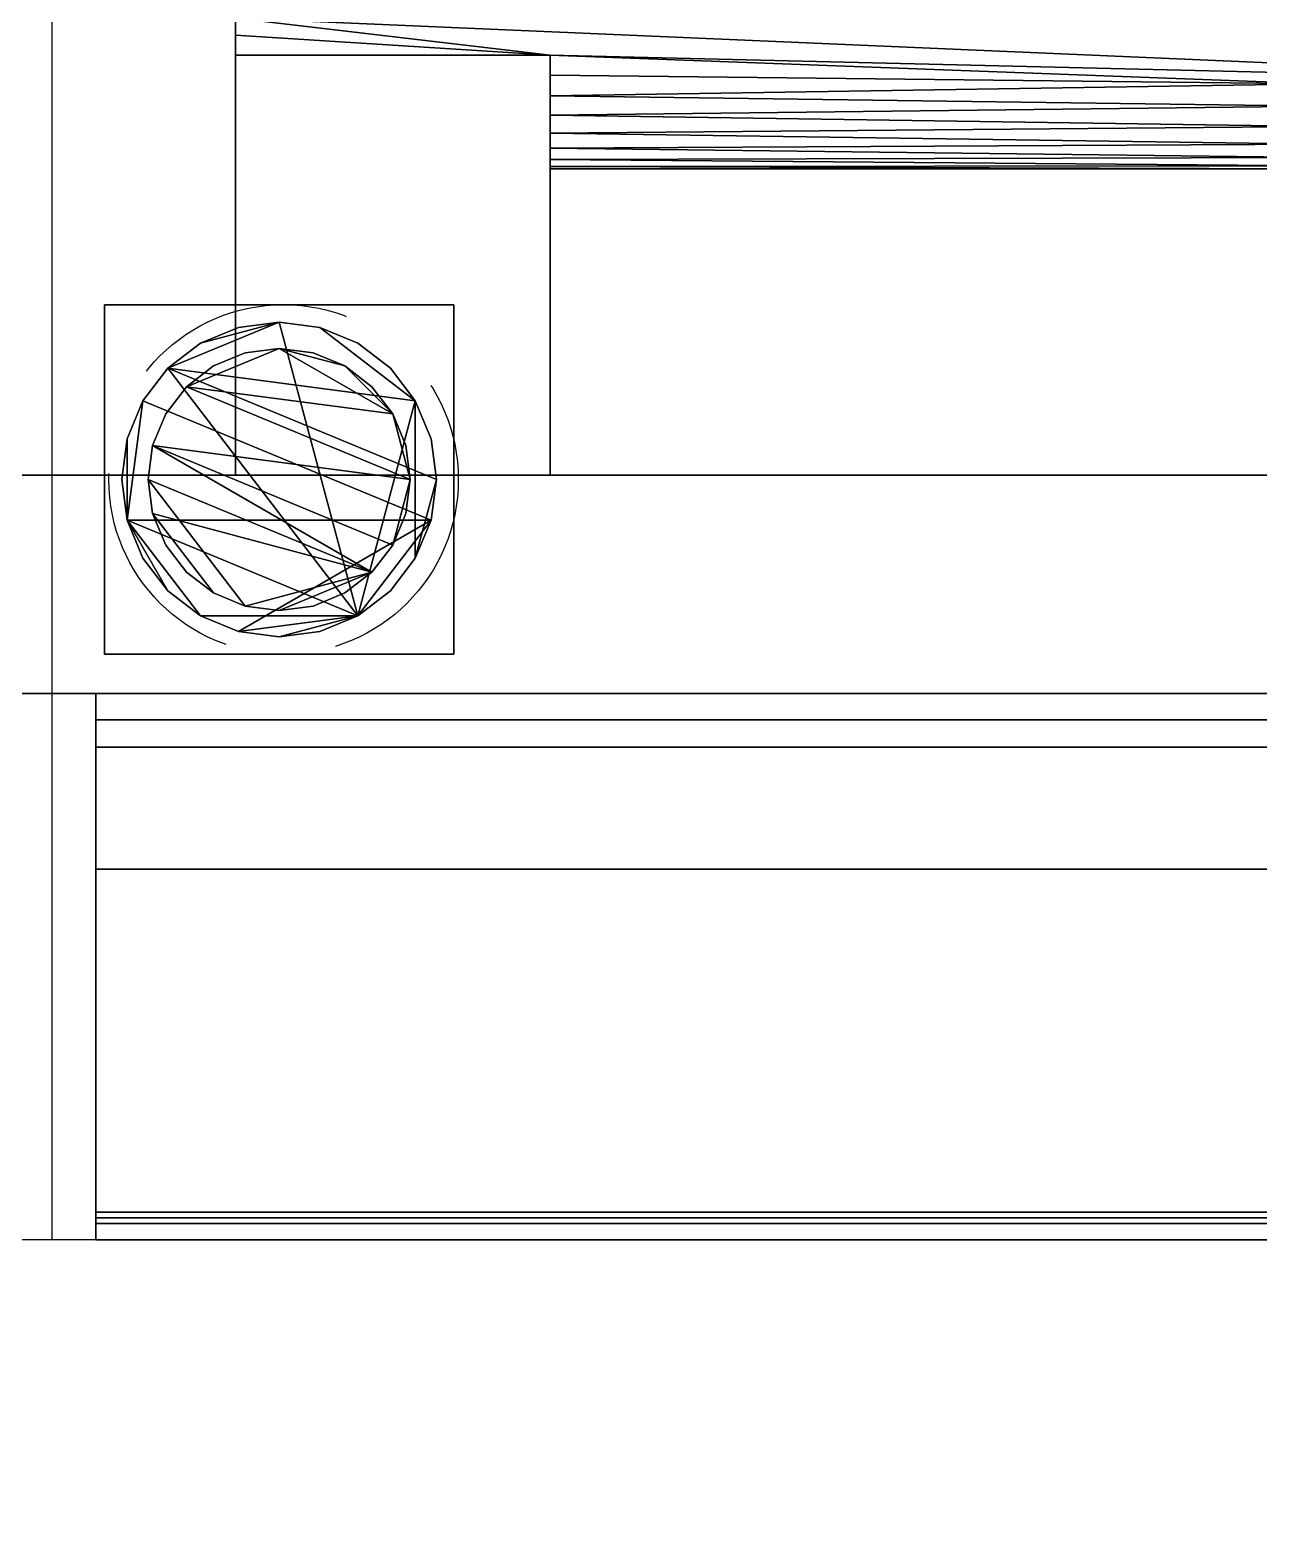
# Model space of a CAD drawing. Header units: millimetres. Extents: x -75 to 3610, y -1375 to 0.
# Drawn here: x 2747.5 to 2888.1, y -879 to -706.6 of the extents above; entities that cross this region are included whole.
import ezdxf

# ---------------------------------------------------------------- set-up
doc = ezdxf.new("R2010")
doc.units = ezdxf.units.MM
doc.linetypes.add('NASCOSTA', pattern=[0.381, 0.254, -0.127])
for name, color, linetype in [('IQ_200_2D', 1, 'Continuous'), ('IQ_200_3D', 1, 'Continuous'), ('IQ_204_2D', 7, 'Continuous'), ('IQ_204_3D', 7, 'Continuous')]:
    doc.layers.add(name, color=color, linetype=linetype)
doc.layers.add('IQ_INS_3D', color=3, linetype='Continuous', lineweight=25, plot=False)

msp = doc.modelspace()

# ---------------------------------------------------------------- linework, layer by layer
at = {"layer": 'IQ_200_2D'}
msp.add_lwpolyline([(80, -50), (3310, -50), (3310, -845), (2103, -845), (2103, -879), (1617, -879), (1617, -845), (80, -845), (80, -50)], dxfattribs=at)
at = {"layer": 'IQ_200_3D'}
for points in [[(3305, -50, 1785), (970, -50, 1785), (970, -782.5, 1785), (3305, -782.5, 1785)], [(3305, -757.5, 1443), (85, -757.5, 1443), (85, -117.5, 1443), (3305, -117.5, 1443)], [(3305, -117.5, 708), (85, -117.5, 708), (85, -757.5, 708), (3305, -757.5, 708)], [(3305, -782.5, 150), (85, -782.5, 150), (85, -117.5, 150), (3305, -117.5, 150)], [(3305, -757.5, 708), (85, -757.5, 708), (85, -757.5, 1443), (3305, -757.5, 1443)], [(3305, -782.5, 1785), (85, -782.5, 1785), (85, -782.5, 150), (3305, -782.5, 150)], [(3305, -842.5, 188), (2755, -842.5, 188), (2755, -782.5, 188), (3305, -782.5, 188)], [(3305, -782.5, 758.13), (2755, -782.5, 758.13), (2755, -841.85, 774.03), (3305, -841.85, 774.03)], [(3305, -785.5, 1493), (2755, -785.5, 1493), (2755, -802.58, 1493), (3305, -802.58, 1493)], [(3305, -785.5, 763.62), (2755, -785.5, 763.62), (2755, -785.5, 1493), (3305, -785.5, 1493)], [(3305, -843.15, 775.81), (2755, -843.15, 775.81), (2755, -788.65, 761.21), (3305, -788.65, 761.21)], [(3305, -802.58, 1493), (2755, -802.58, 1493), (2755, -845, 1463.41), (3305, -845, 1463.41)], [(3305, -845, 771.62), (2755, -845, 771.62), (2755, -845, 190.5), (3305, -845, 190.5)], [(3305, -845, 1463.41), (2755, -845, 1463.41), (2755, -845, 778.22), (3305, -845, 778.22)]]:
    msp.add_3dface(points, dxfattribs=at)
for points, invisible_edges in [([(2755, -845, 771.62), (2755, -841.85, 774.03), (2755, -782.5, 758.13), (2755, -845, 190.5)], 5), ([(2755, -845, 190.5), (2755, -782.5, 758.13), (2755, -782.5, 188), (2755, -842.5, 188)], 9), ([(3305, -785.57, 763.05), (2755, -785.57, 763.05), (2755, -785.5, 763.62), (3305, -785.5, 763.62)], 1), ([(2755, -788.65, 761.21), (2755, -843.15, 775.81), (2755, -785.5, 763.62), (2755, -788.08, 761.12)], 6), ([(2755, -785.5, 763.62), (2755, -843.15, 775.81), (2755, -845, 778.22), (2755, -845, 1463.41)], 11), ([(2755, -785.5, 1493), (2755, -785.5, 763.62), (2755, -845, 1463.41), (2755, -802.58, 1493)], 2), ([(2755, -788.08, 761.12), (2755, -785.5, 763.62), (2755, -786.48, 761.64), (2755, -786.97, 761.34)], 11), ([(2755, -785.76, 762.52), (2755, -786.07, 762.04), (2755, -786.48, 761.64), (2755, -785.5, 763.62)], 12), ([(2755, -785.57, 763.05), (2755, -785.76, 762.52), (2755, -785.5, 763.62)], 2), ([(3305, -785.76, 762.52), (2755, -785.76, 762.52), (2755, -785.57, 763.05), (3305, -785.57, 763.05)], 5), ([(3305, -786.07, 762.04), (2755, -786.07, 762.04), (2755, -785.76, 762.52), (3305, -785.76, 762.52)], 5), ([(2755, -786.07, 762.04), (3305, -786.07, 762.04), (3305, -786.48, 761.64), (2755, -786.48, 761.64)], 5), ([(3305, -786.97, 761.34), (2755, -786.97, 761.34), (2755, -786.48, 761.64), (3305, -786.48, 761.64)], 5), ([(3305, -787.51, 761.17), (2755, -787.51, 761.17), (2755, -786.97, 761.34), (3305, -786.97, 761.34)], 5), ([(2755, -788.08, 761.12), (2755, -786.97, 761.34), (2755, -787.51, 761.17)], 1), ([(3305, -788.08, 761.12), (2755, -788.08, 761.12), (2755, -787.51, 761.17), (3305, -787.51, 761.17)], 5), ([(3305, -788.65, 761.21), (2755, -788.65, 761.21), (2755, -788.08, 761.12), (3305, -788.08, 761.12)], 4), ([(3305, -841.85, 774.03), (2755, -841.85, 774.03), (2755, -842.5, 774.12), (3305, -842.5, 774.12)], 4), ([(2755, -841.85, 774.03), (2755, -843.75, 773.79), (2755, -843.15, 774.03), (2755, -842.5, 774.12)], 1), ([(2755, -843.75, 773.79), (2755, -841.85, 774.03), (2755, -845, 771.62), (2755, -844.27, 773.39)], 7), ([(3305, -843.15, 188.09), (2755, -843.15, 188.09), (2755, -842.5, 188), (3305, -842.5, 188)], 1), ([(3305, -842.5, 774.12), (2755, -842.5, 774.12), (2755, -843.15, 774.03), (3305, -843.15, 774.03)], 5), ([(2755, -842.5, 188), (2755, -843.15, 188.09), (2755, -843.75, 188.33), (2755, -845, 190.5)], 12), ([(3305, -843.75, 188.33), (2755, -843.75, 188.33), (2755, -843.15, 188.09), (3305, -843.15, 188.09)], 5), ([(3305, -843.15, 774.03), (2755, -843.15, 774.03), (2755, -843.75, 773.79), (3305, -843.75, 773.79)], 5), ([(2755, -844.27, 776.46), (2755, -845, 778.22), (2755, -843.15, 775.81), (2755, -843.75, 776.06)], 3), ([(3305, -843.75, 776.06), (2755, -843.75, 776.06), (2755, -843.15, 775.81), (3305, -843.15, 775.81)], 1), ([(2755, -843.75, 188.33), (3305, -843.75, 188.33), (3305, -844.27, 188.73), (2755, -844.27, 188.73)], 5), ([(3305, -843.75, 773.79), (2755, -843.75, 773.79), (2755, -844.27, 773.39), (3305, -844.27, 773.39)], 5), ([(2755, -843.75, 188.33), (2755, -844.27, 188.73), (2755, -845, 190.5)], 14), ([(3305, -844.27, 776.46), (2755, -844.27, 776.46), (2755, -843.75, 776.06), (3305, -843.75, 776.06)], 5), ([(3305, -844.67, 189.25), (2755, -844.67, 189.25), (2755, -844.27, 188.73), (3305, -844.27, 188.73)], 5), ([(3305, -844.27, 773.39), (2755, -844.27, 773.39), (2755, -844.67, 772.87), (3305, -844.67, 772.87)], 5), ([(2755, -845, 771.62), (2755, -844.91, 772.27), (2755, -844.67, 772.87), (2755, -844.27, 773.39)], 8), ([(2755, -844.91, 189.85), (2755, -845, 190.5), (2755, -844.27, 188.73), (2755, -844.67, 189.25)], 2), ([(2755, -844.27, 776.46), (2755, -844.67, 776.97), (2755, -844.91, 777.58), (2755, -845, 778.22)], 8), ([(3305, -844.67, 776.97), (2755, -844.67, 776.97), (2755, -844.27, 776.46), (3305, -844.27, 776.46)], 5), ([(3305, -844.91, 189.85), (2755, -844.91, 189.85), (2755, -844.67, 189.25), (3305, -844.67, 189.25)], 5), ([(3305, -844.67, 772.87), (2755, -844.67, 772.87), (2755, -844.91, 772.27), (3305, -844.91, 772.27)], 5), ([(3305, -844.91, 777.58), (2755, -844.91, 777.58), (2755, -844.67, 776.97), (3305, -844.67, 776.97)], 5), ([(3305, -845, 190.5), (2755, -845, 190.5), (2755, -844.91, 189.85), (3305, -844.91, 189.85)], 4), ([(3305, -844.91, 772.27), (2755, -844.91, 772.27), (2755, -845, 771.62), (3305, -845, 771.62)], 1), ([(3305, -845, 778.22), (2755, -845, 778.22), (2755, -844.91, 777.58), (3305, -844.91, 777.58)], 4)]:
    msp.add_3dface(points, dxfattribs=dict(at, invisible_edges=invisible_edges))
at = {"layer": 'IQ_204_2D'}
for p, q in [((2750, -845), (2750, -50)), ((80, -782.5), (3310, -782.5))]:
    msp.add_line(p, q, dxfattribs=at)
at = {"layer": 'IQ_INS_3D', "linetype": 'NASCOSTA', "ltscale": 100}
msp.add_circle((2776.5, -758), 20, dxfattribs=at)

# ---------------------------------------------------------------- meshes
at = {"layer": 'IQ_204_3D'}
mesh = msp.add_polyface(dxfattribs=at)
corners = [(2771, -757.5, 956.99), (2771, -709.44, 929.24), (2771, -709.44, 927.94), (2771, -707.15, 926.88), (2771, -705.2, 925.29), (2771, -703.7, 923.25), (2771, -702.76, 920.91), (2771, -702.44, 918.4), (2771, -702.76, 915.89), (2771, -703.7, 913.55), (2771, -705.2, 911.51), (2771, -707.15, 909.92), (2771, -709.44, 908.86), (2771, -709.44, 907.55), (2771, -757.5, 879.81), (2771, -137.5, 956.99), (2771, -117.5, 956.99), (2771, -117.5, 879.81), (2771, -137.5, 879.81), (2771, -185.56, 907.55), (2771, -185.56, 908.86), (2771, -187.85, 909.92), (2771, -189.81, 911.51), (2771, -191.3, 913.55), (2771, -192.24, 915.89), (2771, -192.56, 918.4), (2771, -192.24, 920.91), (2771, -191.3, 923.25), (2771, -189.81, 925.29), (2771, -187.85, 926.88), (2771, -185.56, 927.94), (2771, -185.56, 929.24)]
mesh.append_faces([[corners[k] for k in face] for face in [(15, 20, 30, 31)]], dxfattribs={"vtx0": -1, "vtx1": -1})
mesh.append_faces([[corners[k] for k in face] for face in [(3, 11, 12, 2), (4, 10, 11, 3), (28, 21, 22, 27), (29, 20, 21, 28), (20, 29, 30)]], dxfattribs={"vtx0": -1, "vtx2": -1})
mesh.append_faces([[corners[k] for k in face] for face in [(8, 9, 6, 7), (17, 18, 15, 16)]], dxfattribs={"vtx1": -1})
mesh.append_faces([[corners[k] for k in face] for face in [(4, 5, 10), (22, 23, 27)]], dxfattribs={"vtx1": -1, "vtx2": -1})
mesh.append_faces([[corners[k] for k in face] for face in [(9, 10, 5, 6), (23, 24, 26, 27)]], dxfattribs={"vtx1": -1, "vtx3": -1})
mesh.append_faces([[corners[k] for k in face] for face in [(24, 25, 26)]], dxfattribs={"vtx2": -1})
mesh.append_faces([[corners[k] for k in face] for face in [(0, 1, 2, 12), (18, 19, 20, 15)]], dxfattribs={"vtx2": -1, "vtx3": -1})
mesh.append_faces([[corners[k] for k in face] for face in [(12, 13, 14, 0)]], dxfattribs={"vtx3": -1})
mesh = msp.add_polyface(dxfattribs=at)
corners = [(2807, -757.5, 956.99), (2807, -757.5, 879.81), (2807, -709.44, 907.55), (2807, -709.44, 908.86), (2807, -711.74, 908.42), (2807, -714.08, 908.53), (2807, -716.33, 909.18), (2807, -718.36, 910.34), (2807, -720.07, 911.93), (2807, -721.37, 913.88), (2807, -722.17, 916.08), (2807, -722.44, 918.4), (2807, -722.17, 920.72), (2807, -721.37, 922.92), (2807, -720.07, 924.87), (2807, -718.36, 926.46), (2807, -716.33, 927.62), (2807, -714.08, 928.27), (2807, -711.74, 928.38), (2807, -709.44, 927.94), (2807, -709.44, 929.24), (2807, -137.5, 956.99), (2807, -185.56, 929.24), (2807, -185.56, 927.94), (2807, -183.26, 928.38), (2807, -180.92, 928.27), (2807, -178.67, 927.62), (2807, -176.64, 926.46), (2807, -174.93, 924.87), (2807, -173.63, 922.92), (2807, -172.83, 920.72), (2807, -172.56, 918.4), (2807, -172.83, 916.08), (2807, -173.63, 913.88), (2807, -174.93, 911.93), (2807, -176.64, 910.34), (2807, -178.67, 909.18), (2807, -180.92, 908.53), (2807, -183.26, 908.42), (2807, -185.56, 908.86), (2807, -185.56, 907.55), (2807, -137.5, 879.81), (2807, -117.5, 879.81), (2807, -117.5, 956.99)]
mesh.append_faces([[corners[k] for k in face] for face in [(20, 18, 19), (4, 2, 3), (24, 22, 23), (40, 38, 39)]], dxfattribs={"vtx0": -1})
mesh.append_faces([[corners[k] for k in face] for face in [(15, 0, 14), (9, 1, 8), (8, 1, 7), (6, 1, 5), (27, 21, 26), (28, 21, 27), (31, 21, 30)]], dxfattribs={"vtx0": -1, "vtx1": -1})
mesh.append_faces([[corners[k] for k in face] for face in [(0, 15, 16), (1, 9, 10), (2, 4, 5, 1), (22, 24, 25, 21), (41, 34, 35), (41, 33, 34)]], dxfattribs={"vtx0": -1, "vtx2": -1})
mesh.append_faces([[corners[k] for k in face] for face in [(43, 21, 41, 42)]], dxfattribs={"vtx1": -1})
mesh.append_faces([[corners[k] for k in face] for face in [(13, 14, 0), (12, 13, 0), (16, 17, 0), (10, 11, 1), (6, 7, 1), (25, 26, 21), (29, 30, 21), (28, 29, 21), (35, 36, 41), (36, 37, 41), (32, 33, 41)]], dxfattribs={"vtx1": -1, "vtx2": -1})
mesh.append_faces([[corners[k] for k in face] for face in [(31, 32, 41, 21)]], dxfattribs={"vtx1": -1, "vtx2": -1, "vtx3": -1})
mesh.append_faces([[corners[k] for k in face] for face in [(11, 12, 0, 1), (17, 18, 20, 0), (37, 38, 40, 41)]], dxfattribs={"vtx1": -1, "vtx3": -1})
mesh = msp.add_polyface(dxfattribs=at)
corners = [(3289, -702.44, 918.4), (2771, -702.44, 918.4), (2771, -702.76, 920.91), (2771, -703.7, 923.25), (2771, -705.2, 925.29), (2771, -707.15, 926.88), (2771, -709.44, 927.94), (2807, -709.44, 927.94), (2807, -711.74, 928.38), (2807, -714.08, 928.27), (2807, -716.33, 927.62), (2807, -718.36, 926.46), (2807, -720.07, 924.87), (2807, -721.37, 922.92), (2807, -722.17, 920.72), (2807, -722.44, 918.4), (2895, -722.44, 918.4), (2895, -722.12, 920.94), (2895, -721.15, 923.31), (2895, -719.62, 925.36), (2895, -717.62, 926.96), (2895, -715.27, 927.99), (2895, -712.74, 928.4), (2945, -712.74, 928.4), (2945, -715.27, 927.99), (2945, -717.62, 926.96), (2945, -719.62, 925.36), (2945, -721.15, 923.31), (2945, -722.12, 920.94), (2945, -722.44, 918.4), (3115, -722.44, 918.4), (3115, -722.12, 920.94), (3115, -721.15, 923.31), (3115, -719.62, 925.36), (3115, -717.62, 926.96), (3115, -715.27, 927.99), (3115, -712.74, 928.4), (3165, -712.74, 928.4), (3165, -715.27, 927.99), (3165, -717.62, 926.96), (3165, -719.62, 925.36), (3165, -721.15, 923.31), (3165, -722.12, 920.94), (3165, -722.44, 918.4), (3253, -722.44, 918.4), (3253, -722.17, 920.72), (3253, -721.37, 922.92), (3253, -720.07, 924.87), (3253, -718.36, 926.46), (3253, -716.33, 927.62), (3253, -714.08, 928.27), (3253, -711.74, 928.38), (3253, -709.44, 927.94), (3289, -709.44, 927.94), (3289, -707.15, 926.88), (3289, -705.19, 925.29), (3289, -703.7, 923.25), (3289, -702.76, 920.91)]
mesh.append_faces([[corners[k] for k in face] for face in [(7, 5, 6), (16, 14, 15), (31, 28, 29, 30)]], dxfattribs={"vtx0": -1})
mesh.append_faces([[corners[k] for k in face] for face in [(2, 57, 1), (23, 7, 22), (56, 3, 55), (55, 52, 54), (51, 37, 50), (39, 49, 38), (37, 52, 36), (19, 12, 18), (17, 14, 16), (41, 47, 40), (46, 42, 45)]], dxfattribs={"vtx0": -1, "vtx1": -1})
mesh.append_faces([[corners[k] for k in face] for face in [(4, 7, 23), (4, 23, 55), (55, 36, 52), (36, 55, 23)]], dxfattribs={"vtx0": -1, "vtx1": -1, "vtx2": -1})
mesh.append_faces([[corners[k] for k in face] for face in [(7, 4, 5), (56, 2, 3), (22, 8, 9), (21, 9, 10), (10, 20, 21), (22, 7, 8), (2, 56, 57), (37, 51, 52), (24, 35, 36, 23), (35, 24, 25, 34), (38, 49, 50), (34, 25, 26, 33), (33, 26, 27, 32), (17, 13, 14), (32, 27, 28, 31), (39, 48, 49), (48, 39, 40), (40, 47, 48), (41, 46, 47)]], dxfattribs={"vtx0": -1, "vtx2": -1})
mesh.append_faces([[corners[k] for k in face] for face in [(53, 54, 52)]], dxfattribs={"vtx1": -1})
mesh.append_faces([[corners[k] for k in face] for face in [(3, 4, 55), (21, 22, 9), (10, 11, 20), (37, 38, 50), (11, 12, 19), (12, 13, 18), (19, 20, 11), (17, 18, 13), (41, 42, 46), (42, 43, 45)]], dxfattribs={"vtx1": -1, "vtx2": -1})
mesh.append_faces([[corners[k] for k in face] for face in [(57, 0, 1), (43, 44, 45)]], dxfattribs={"vtx2": -1})
mesh = msp.add_polyface(dxfattribs=at)
corners = [(2771, -702.44, 918.4), (3289, -702.44, 918.4), (3289, -702.76, 915.89), (3289, -703.7, 913.55), (3289, -705.19, 911.51), (3289, -707.15, 909.92), (3289, -709.44, 908.86), (3253, -709.44, 908.86), (3253, -711.74, 908.42), (3253, -714.08, 908.53), (3253, -716.33, 909.18), (3253, -718.36, 910.34), (3253, -720.07, 911.93), (3253, -721.37, 913.88), (3253, -722.17, 916.08), (3253, -722.44, 918.4), (3165, -722.44, 918.4), (3165, -722.12, 915.86), (3165, -721.15, 913.49), (3165, -719.62, 911.44), (3165, -717.62, 909.84), (3165, -715.27, 908.81), (3165, -712.74, 908.4), (3115, -712.74, 908.4), (3115, -715.27, 908.81), (3115, -717.62, 909.84), (3115, -719.62, 911.44), (3115, -721.15, 913.49), (3115, -722.12, 915.86), (3115, -722.44, 918.4), (2945, -722.44, 918.4), (2945, -722.12, 915.86), (2945, -721.15, 913.49), (2945, -719.62, 911.44), (2945, -717.62, 909.84), (2945, -715.27, 908.81), (2945, -712.74, 908.4), (2895, -712.74, 908.4), (2895, -715.27, 908.81), (2895, -717.62, 909.84), (2895, -719.62, 911.44), (2895, -721.15, 913.49), (2895, -722.12, 915.86), (2895, -722.44, 918.4), (2807, -722.44, 918.4), (2807, -722.17, 916.08), (2807, -721.37, 913.88), (2807, -720.07, 911.93), (2807, -718.36, 910.34), (2807, -716.33, 909.18), (2807, -714.08, 908.53), (2807, -711.74, 908.42), (2807, -709.44, 908.86), (2771, -709.44, 908.86), (2771, -707.15, 909.92), (2771, -705.2, 911.51), (2771, -703.7, 913.55), (2771, -702.76, 915.89)]
mesh.append_faces([[corners[k] for k in face] for face in [(43, 45, 42), (42, 46, 41), (47, 41, 46), (40, 48, 39), (18, 13, 17), (20, 11, 19), (38, 50, 37), (10, 21, 9), (21, 10, 20), (9, 22, 8), (22, 9, 21), (23, 7, 22), (4, 56, 3), (39, 49, 38)]], dxfattribs={"vtx0": -1, "vtx1": -1})
mesh.append_faces([[corners[k] for k in face] for face in [(36, 55, 4), (55, 36, 52), (7, 23, 4), (36, 4, 23)]], dxfattribs={"vtx0": -1, "vtx1": -1, "vtx2": -1})
mesh.append_faces([[corners[k] for k in face] for face in [(42, 45, 46), (40, 47, 48), (27, 32, 33, 26), (28, 31, 32, 27), (17, 13, 14), (34, 25, 26, 33), (25, 34, 35, 24), (18, 12, 13), (12, 18, 19), (19, 11, 12), (38, 49, 50), (37, 50, 51), (52, 36, 37), (24, 35, 36, 23), (37, 51, 52), (4, 55, 56), (3, 56, 57), (2, 57, 0), (20, 10, 11), (7, 4, 5)]], dxfattribs={"vtx0": -1, "vtx2": -1})
mesh.append_faces([[corners[k] for k in face] for face in [(15, 16, 14)]], dxfattribs={"vtx1": -1})
mesh.append_faces([[corners[k] for k in face] for face in [(40, 41, 47), (48, 49, 39), (16, 17, 14), (54, 55, 52), (7, 8, 22), (2, 3, 57)]], dxfattribs={"vtx1": -1, "vtx2": -1})
mesh.append_faces([[corners[k] for k in face] for face in [(43, 44, 45), (29, 30, 31, 28), (52, 53, 54), (5, 6, 7), (0, 1, 2)]], dxfattribs={"vtx2": -1})
mesh = msp.add_polyface(dxfattribs=at)
corners = [(2807, -709.44, 929.24), (2771, -709.44, 929.24), (2771, -757.5, 956.99), (2807, -757.5, 956.99)]
mesh.append_faces([[corners[k] for k in face] for face in [(0, 1, 2, 3)]])
mesh = msp.add_polyface(dxfattribs=at)
corners = [(2771, -709.44, 929.24), (2807, -709.44, 929.24), (2807, -709.44, 927.94), (2771, -709.44, 927.94), (2807, -709.44, 907.55), (2771, -709.44, 907.55), (2771, -709.44, 908.86), (2807, -709.44, 908.86)]
mesh.append_faces([[corners[k] for k in face] for face in [(1, 2, 3, 0), (7, 4, 5, 6)]])
mesh = msp.add_polyface(dxfattribs=at)
corners = [(2807, -757.5, 879.81), (2771, -757.5, 879.81), (2771, -709.44, 907.55), (2807, -709.44, 907.55)]
mesh.append_faces([[corners[k] for k in face] for face in [(0, 1, 2, 3)]])
mesh = msp.add_polyface(dxfattribs=at)
corners = [(2796, -738, 60), (2796, -778, 60), (2756, -778, 60), (2756, -738, 60)]
mesh.append_faces([[corners[k] for k in face] for face in [(0, 1, 2, 3)]])
mesh = msp.add_polyface(dxfattribs=at)
corners = [(2796, -738, 60), (2756, -738, 60), (2756, -738, 150), (2796, -738, 150)]
mesh.append_faces([[corners[k] for k in face] for face in [(0, 1, 2, 3)]])
mesh = msp.add_polyface(dxfattribs=at)
corners = [(2756, -738, 60), (2756, -778, 60), (2756, -778, 150), (2756, -738, 150)]
mesh.append_faces([[corners[k] for k in face] for face in [(0, 1, 2, 3)]])
mesh = msp.add_polyface(dxfattribs=at)
corners = [(2796, -778, 60), (2796, -738, 60), (2796, -738, 150), (2796, -778, 150)]
mesh.append_faces([[corners[k] for k in face] for face in [(0, 1, 2, 3)]])
mesh = msp.add_polyface(dxfattribs=at)
corners = [(2794, -758, 5), (2793.38, -753.34, 5), (2791.58, -749, 5), (2788.72, -745.27, 5), (2785, -742.41, 5), (2780.65, -740.61, 5), (2776, -740, 5), (2771.34, -740.61, 5), (2767, -742.41, 5), (2763.27, -745.27, 5), (2760.41, -749, 5), (2758.61, -753.34, 5), (2758, -758, 5), (2758.61, -762.66, 5), (2760.41, -767, 5), (2763.27, -770.73, 5), (2767, -773.59, 5), (2771.34, -775.39, 5), (2776, -776, 5), (2780.65, -775.39, 5), (2785, -773.59, 5), (2788.72, -770.73, 5), (2791.58, -767, 5), (2793.38, -762.66, 5)]
mesh.append_faces([[corners[k] for k in face] for face in [(9, 20, 6, 8)]], dxfattribs={"vtx0": -1, "vtx1": -1, "vtx2": -1})
mesh.append_faces([[corners[k] for k in face] for face in [(13, 20, 9, 10)]], dxfattribs={"vtx0": -1, "vtx1": -1, "vtx3": -1})
mesh.append_faces([[corners[k] for k in face] for face in [(13, 15, 16, 20)]], dxfattribs={"vtx0": -1, "vtx2": -1, "vtx3": -1})
mesh.append_faces([[corners[k] for k in face] for face in [(20, 16, 17, 18)]], dxfattribs={"vtx0": -1, "vtx3": -1})
mesh.append_faces([[corners[k] for k in face] for face in [(14, 15, 13), (19, 20, 18)]], dxfattribs={"vtx1": -1})
mesh.append_faces([[corners[k] for k in face] for face in [(5, 6, 20, 2)]], dxfattribs={"vtx1": -1, "vtx2": -1, "vtx3": -1})
mesh.append_faces([[corners[k] for k in face] for face in [(22, 23, 0), (11, 12, 13, 10), (6, 7, 8), (3, 4, 5, 2)]], dxfattribs={"vtx2": -1})
mesh.append_faces([[corners[k] for k in face] for face in [(20, 21, 22, 2), (0, 1, 2, 22)]], dxfattribs={"vtx2": -1, "vtx3": -1})
mesh = msp.add_polyface(dxfattribs=at)
corners = [(2794, -758), (2793.38, -762.66), (2791.58, -767), (2788.72, -770.73), (2785, -773.59), (2780.65, -775.39), (2776, -776), (2771.34, -775.39), (2767, -773.59), (2763.27, -770.73), (2760.41, -767), (2758.61, -762.66), (2758, -758), (2758.61, -753.34), (2760.41, -749), (2763.27, -745.27), (2767, -742.41), (2771.34, -740.61), (2776, -740), (2780.65, -740.61), (2785, -742.41), (2788.72, -745.27), (2791.58, -749), (2793.38, -753.34)]
mesh.append_faces([[corners[k] for k in face] for face in [(8, 11, 1, 7), (7, 1, 4)]], dxfattribs={"vtx0": -1, "vtx1": -1, "vtx2": -1})
mesh.append_faces([[corners[k] for k in face] for face in [(22, 15, 18, 19)]], dxfattribs={"vtx0": -1, "vtx1": -1, "vtx3": -1})
mesh.append_faces([[corners[k] for k in face] for face in [(12, 13, 11)]], dxfattribs={"vtx1": -1})
mesh.append_faces([[corners[k] for k in face] for face in [(13, 14, 1, 11)]], dxfattribs={"vtx1": -1, "vtx2": -1, "vtx3": -1})
mesh.append_faces([[corners[k] for k in face] for face in [(14, 15, 0, 1)]], dxfattribs={"vtx1": -1, "vtx3": -1})
mesh.append_faces([[corners[k] for k in face] for face in [(16, 17, 18, 15), (9, 10, 11, 8), (2, 3, 4, 1)]], dxfattribs={"vtx2": -1})
mesh.append_faces([[corners[k] for k in face] for face in [(22, 23, 0, 15)]], dxfattribs={"vtx2": -1, "vtx3": -1})
mesh.append_faces([[corners[k] for k in face] for face in [(19, 20, 21, 22), (4, 5, 6, 7)]], dxfattribs={"vtx3": -1})
mesh = msp.add_polyface(dxfattribs=at)
corners = [(2794, -758, 5), (2794, -758), (2793.38, -753.34), (2791.58, -749), (2788.72, -745.27), (2785, -742.41), (2780.65, -740.61), (2776, -740), (2771.34, -740.61), (2767, -742.41), (2763.27, -745.27), (2760.41, -749), (2758.61, -753.34), (2758, -758), (2758, -758, 5), (2758.61, -753.34, 5), (2760.41, -749, 5), (2763.27, -745.27, 5), (2767, -742.41, 5), (2771.34, -740.61, 5), (2776, -740, 5), (2780.65, -740.61, 5), (2785, -742.41, 5), (2788.72, -745.27, 5), (2791.58, -749, 5), (2793.38, -753.34, 5)]
mesh.append_faces([[corners[k] for k in face] for face in [(15, 12, 13, 14), (2, 25, 0, 1)]], dxfattribs={"vtx0": -1})
mesh.append_faces([[corners[k] for k in face] for face in [(16, 11, 12, 15), (18, 9, 10, 17), (17, 10, 11, 16), (19, 8, 9, 18), (8, 19, 20, 7), (21, 6, 7, 20), (22, 5, 6, 21), (24, 3, 4, 23), (23, 4, 5, 22), (25, 2, 3, 24)]], dxfattribs={"vtx0": -1, "vtx2": -1})
mesh = msp.add_polyface(dxfattribs=at)
corners = [(2791, -758, 60), (2790.49, -754.12, 60), (2788.99, -750.5, 60), (2786.6, -747.39, 60), (2783.5, -745.01, 60), (2779.88, -743.51, 60), (2776, -743, 60), (2772.11, -743.51, 60), (2768.5, -745.01, 60), (2765.39, -747.39, 60), (2763.01, -750.5, 60), (2761.51, -754.12, 60), (2761, -758, 60), (2761.51, -761.88, 60), (2763.01, -765.5, 60), (2765.39, -768.61, 60), (2768.5, -770.99, 60), (2772.11, -772.49, 60), (2776, -773, 60), (2779.88, -772.49, 60), (2783.5, -770.99, 60), (2786.6, -768.61, 60), (2788.99, -765.5, 60), (2790.49, -761.88, 60)]
mesh.append_faces([[corners[k] for k in face] for face in [(9, 6, 7, 8), (6, 4, 5)]], dxfattribs={"vtx0": -1})
mesh.append_faces([[corners[k] for k in face] for face in [(2, 6, 9, 0)]], dxfattribs={"vtx0": -1, "vtx1": -1, "vtx2": -1, "vtx3": -1})
mesh.append_faces([[corners[k] for k in face] for face in [(21, 12, 17, 18)]], dxfattribs={"vtx0": -1, "vtx1": -1, "vtx3": -1})
mesh.append_faces([[corners[k] for k in face] for face in [(1, 2, 0)]], dxfattribs={"vtx1": -1})
mesh.append_faces([[corners[k] for k in face] for face in [(16, 17, 12, 13), (21, 22, 11, 12)]], dxfattribs={"vtx1": -1, "vtx3": -1})
mesh.append_faces([[corners[k] for k in face] for face in [(14, 15, 16, 13)]], dxfattribs={"vtx2": -1})
mesh.append_faces([[corners[k] for k in face] for face in [(22, 23, 0, 11), (9, 10, 11, 0), (2, 3, 4, 6)]], dxfattribs={"vtx2": -1, "vtx3": -1})
mesh.append_faces([[corners[k] for k in face] for face in [(18, 19, 20, 21)]], dxfattribs={"vtx3": -1})
mesh = msp.add_polyface(dxfattribs=at)
corners = [(2791, -758, 5), (2790.49, -761.88, 5), (2788.99, -765.5, 5), (2786.6, -768.61, 5), (2783.5, -770.99, 5), (2779.88, -772.49, 5), (2776, -773, 5), (2772.11, -772.49, 5), (2768.5, -770.99, 5), (2765.39, -768.61, 5), (2763.01, -765.5, 5), (2761.51, -761.88, 5), (2761, -758, 5), (2761.51, -754.12, 5), (2763.01, -750.5, 5), (2765.39, -747.39, 5), (2768.5, -745.01, 5), (2772.11, -743.51, 5), (2776, -743, 5), (2779.88, -743.51, 5), (2783.5, -745.01, 5), (2786.6, -747.39, 5), (2788.99, -750.5, 5), (2790.49, -754.12, 5)]
mesh.append_faces([[corners[k] for k in face] for face in [(2, 0, 1)]], dxfattribs={"vtx0": -1})
mesh.append_faces([[corners[k] for k in face] for face in [(13, 3, 11, 12), (7, 3, 6)]], dxfattribs={"vtx0": -1, "vtx1": -1})
mesh.append_faces([[corners[k] for k in face] for face in [(22, 15, 18, 20)]], dxfattribs={"vtx0": -1, "vtx1": -1, "vtx2": -1, "vtx3": -1})
mesh.append_faces([[corners[k] for k in face] for face in [(13, 0, 2, 3)]], dxfattribs={"vtx0": -1, "vtx1": -1, "vtx3": -1})
mesh.append_faces([[corners[k] for k in face] for face in [(17, 18, 15, 16), (21, 22, 20)]], dxfattribs={"vtx1": -1})
mesh.append_faces([[corners[k] for k in face] for face in [(7, 8, 11, 3)]], dxfattribs={"vtx1": -1, "vtx2": -1, "vtx3": -1})
mesh.append_faces([[corners[k] for k in face] for face in [(18, 19, 20), (9, 10, 11, 8), (4, 5, 6, 3)]], dxfattribs={"vtx2": -1})
mesh.append_faces([[corners[k] for k in face] for face in [(13, 14, 15, 0), (22, 23, 0, 15)]], dxfattribs={"vtx2": -1, "vtx3": -1})
mesh = msp.add_polyface(dxfattribs=at)
corners = [(2791, -758, 60), (2791, -758, 5), (2790.49, -754.12, 5), (2788.99, -750.5, 5), (2786.6, -747.39, 5), (2783.5, -745.01, 5), (2779.88, -743.51, 5), (2776, -743, 5), (2772.11, -743.51, 5), (2768.5, -745.01, 5), (2765.39, -747.39, 5), (2763.01, -750.5, 5), (2761.51, -754.12, 5), (2761, -758, 5), (2761, -758, 60), (2761.51, -754.12, 60), (2763.01, -750.5, 60), (2765.39, -747.39, 60), (2768.5, -745.01, 60), (2772.11, -743.51, 60), (2776, -743, 60), (2779.88, -743.51, 60), (2783.5, -745.01, 60), (2786.6, -747.39, 60), (2788.99, -750.5, 60), (2790.49, -754.12, 60)]
mesh.append_faces([[corners[k] for k in face] for face in [(15, 12, 13, 14)]], dxfattribs={"vtx0": -1})
mesh.append_faces([[corners[k] for k in face] for face in [(16, 11, 12, 15)]], dxfattribs={"vtx0": -1, "vtx2": -1})
mesh.append_faces([[corners[k] for k in face] for face in [(1, 2, 25, 0)]], dxfattribs={"vtx1": -1})
mesh.append_faces([[corners[k] for k in face] for face in [(8, 9, 18, 19), (7, 8, 19, 20), (16, 17, 10, 11), (9, 10, 17, 18), (5, 6, 21, 22), (4, 5, 22, 23), (2, 3, 24, 25), (3, 4, 23, 24), (20, 21, 6, 7)]], dxfattribs={"vtx1": -1, "vtx3": -1})
mesh = msp.add_polyface(dxfattribs=at)
corners = [(2758, -758, 5), (2758, -758), (2758.61, -762.66), (2760.41, -767), (2763.27, -770.73), (2767, -773.59), (2771.34, -775.39), (2776, -776), (2780.65, -775.39), (2785, -773.59), (2788.72, -770.73), (2791.58, -767), (2793.38, -762.66), (2794, -758), (2794, -758, 5), (2793.38, -762.66, 5), (2791.58, -767, 5), (2788.72, -770.73, 5), (2785, -773.59, 5), (2780.65, -775.39, 5), (2776, -776, 5), (2771.34, -775.39, 5), (2767, -773.59, 5), (2763.27, -770.73, 5), (2760.41, -767, 5), (2758.61, -762.66, 5)]
mesh.append_faces([[corners[k] for k in face] for face in [(15, 12, 13, 14), (2, 25, 0, 1)]], dxfattribs={"vtx0": -1})
mesh.append_faces([[corners[k] for k in face] for face in [(16, 11, 12, 15), (18, 9, 10, 17), (17, 10, 11, 16), (19, 8, 9, 18), (8, 19, 20, 7), (21, 6, 7, 20), (22, 5, 6, 21), (24, 3, 4, 23), (23, 4, 5, 22), (25, 2, 3, 24)]], dxfattribs={"vtx0": -1, "vtx2": -1})
mesh = msp.add_polyface(dxfattribs=at)
corners = [(2761, -758, 60), (2761, -758, 5), (2761.51, -761.88, 5), (2763.01, -765.5, 5), (2765.39, -768.61, 5), (2768.5, -770.99, 5), (2772.11, -772.49, 5), (2776, -773, 5), (2779.88, -772.49, 5), (2783.5, -770.99, 5), (2786.6, -768.61, 5), (2788.99, -765.5, 5), (2790.49, -761.88, 5), (2791, -758, 5), (2791, -758, 60), (2790.49, -761.88, 60), (2788.99, -765.5, 60), (2786.6, -768.61, 60), (2783.5, -770.99, 60), (2779.88, -772.49, 60), (2776, -773, 60), (2772.11, -772.49, 60), (2768.5, -770.99, 60), (2765.39, -768.61, 60), (2763.01, -765.5, 60), (2761.51, -761.88, 60)]
mesh.append_faces([[corners[k] for k in face] for face in [(1, 2, 25, 0)]], dxfattribs={"vtx1": -1})
mesh.append_faces([[corners[k] for k in face] for face in [(11, 12, 15, 16), (10, 11, 16, 17), (8, 9, 18, 19), (9, 10, 17, 18), (7, 8, 19, 20), (5, 6, 21, 22), (4, 5, 22, 23), (2, 3, 24, 25), (3, 4, 23, 24), (20, 21, 6, 7)]], dxfattribs={"vtx1": -1, "vtx3": -1})
mesh.append_faces([[corners[k] for k in face] for face in [(12, 13, 14, 15)]], dxfattribs={"vtx3": -1})
mesh = msp.add_polyface(dxfattribs=at)
corners = [(2756, -778, 60), (2796, -778, 60), (2796, -778, 150), (2756, -778, 150)]
mesh.append_faces([[corners[k] for k in face] for face in [(0, 1, 2, 3)]])

doc.saveas('drawing.dxf')
